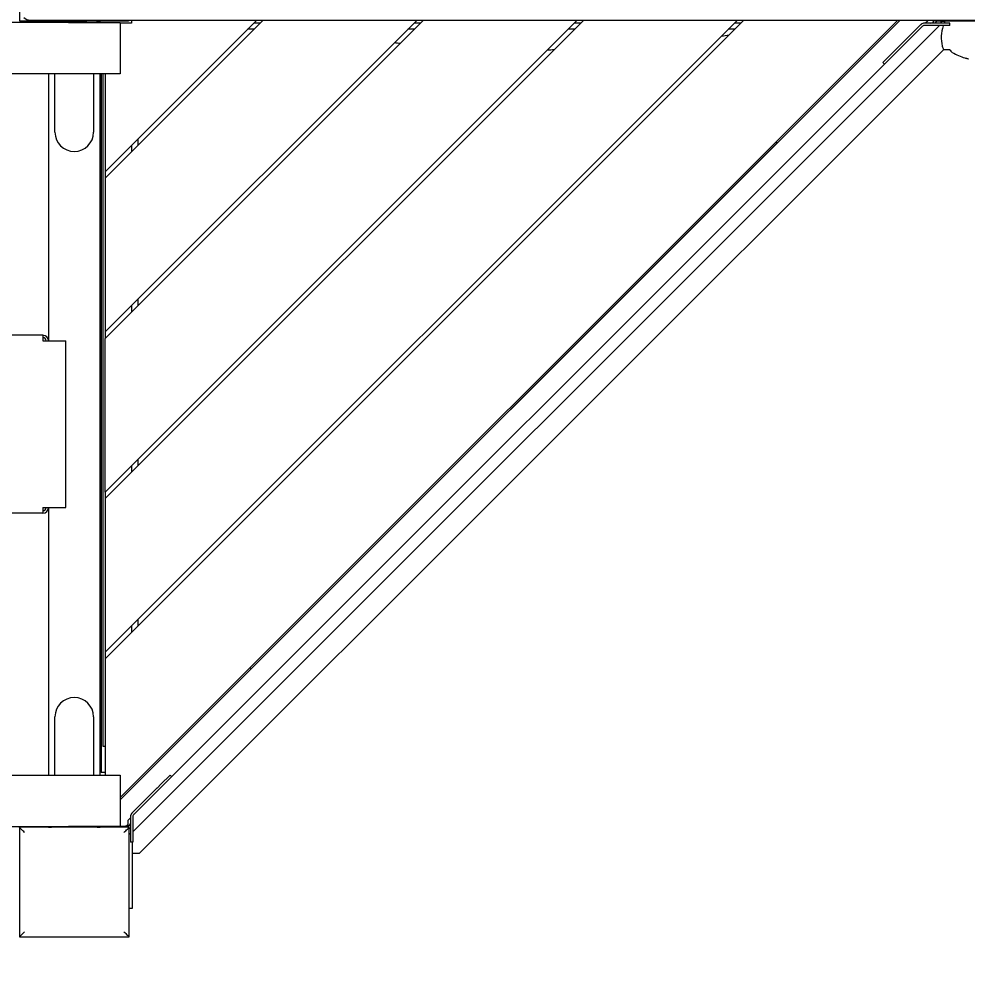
# Model space of a CAD drawing. Extents: x -13189 to 8473, y -8565 to 17872.
# Drawn here: x -48 to 781, y -91 to 754 of the extents above; entities that cross this region are included whole.
import ezdxf

# ---------------------------------------------------------------- set-up
doc = ezdxf.new("R2010")
doc.units = 0
doc.header["$LTSCALE"] = 5
doc.header["$PDMODE"] = 33
doc.header["$PDSIZE"] = 20
for name, color, linetype in [('PRODUCT', 3, 'CONTINUOUS'), ('REFERENCE', 9, 'CONTINUOUS'), ('REVIEW_REQUIRED', 30, 'CONTINUOUS')]:
    doc.layers.add(name, color=color, linetype=linetype)
doc.styles.add('LG1', font='arial.ttf', dxfattribs={"height": 185})
doc.dimstyles.new('LG_DIM', dxfattribs={"dimtxt": 185, "dimasz": 120, "dimexe": 50, "dimexo": 1, "dimgap": 50, "dimtad": 1, "dimdec": 0, "dimrnd": 10, "dimtxsty": 'LG1', "dimcen": 2.5, "dimclrt": 4, "dimadec": 4, "dimazin": 3, "dimtfac": 1, "dimtdec": 1, "dimtmove": 0, "dimatfit": 3, "dimarcsym": 0})

# ---------------------------------------------------------------- blocks, each defined once
blk = doc.blocks.new('*D5')
at = {"layer": 'REFERENCE', "color": 0, "transparency": 16777216}
for p in [(3900, 7859.68), (-2500, -5459.68), (7695.79, -5459.68)]:
    blk.add_point(p, dxfattribs=at)
at = {"layer": 'REVIEW_REQUIRED', "color": 0, "lineweight": -2, "transparency": 16777216}
for p, q in [((3901, 7859.68), (7745.79, 7859.68)), ((7695.79, 7739.68), (7695.79, 3779.28)), ((7695.79, -5339.68), (7695.79, 3130.67)), ((-2499, -5459.68), (7745.79, -5459.68))]:
    blk.add_line(p, q, dxfattribs=at)
at = {"layer": 'REVIEW_REQUIRED', "color": 0, "transparency": 16777216}
for points in [[(7675.79, 7739.68), (7715.79, 7739.68), (7695.79, 7859.68)], [(7675.79, -5339.68), (7715.79, -5339.68), (7695.79, -5459.68)]]:
    blk.add_solid(points, dxfattribs=at)
at = {"layer": 'REVIEW_REQUIRED', "color": 4, "transparency": 16777216, "insert": (7695.79, 3454.98), "char_height": 185, "attachment_point": 5, "style": 'LG1'}
blk.add_mtext('\\A1;13320 mm\\P [43\'-8 13/16"]', dxfattribs=at)
blk = doc.blocks.new('*D6')
at = {"layer": 'REFERENCE', "color": 0, "transparency": 16777216}
for p in [(3300, 5864.75), (-6041.13, -3464.75), (-3100, -3464.75)]:
    blk.add_point(p, dxfattribs=at)
at = {"layer": 'REVIEW_REQUIRED', "color": 0, "lineweight": -2, "transparency": 16777216}
for p, q in [((3299, 5864.75), (-6091.13, 5864.75)), ((-6041.13, 5744.75), (-6041.13, 2569.99)), ((-6041.13, -3344.75), (-6041.13, 1921.38)), ((-3101, -3464.75), (-6091.13, -3464.75))]:
    blk.add_line(p, q, dxfattribs=at)
at = {"layer": 'REVIEW_REQUIRED', "color": 0, "transparency": 16777216}
for points in [[(-6061.13, 5744.75), (-6021.13, 5744.75), (-6041.13, 5864.75)], [(-6061.13, -3344.75), (-6021.13, -3344.75), (-6041.13, -3464.75)]]:
    blk.add_solid(points, dxfattribs=at)
at = {"layer": 'REVIEW_REQUIRED', "color": 4, "transparency": 16777216, "insert": (-6041.13, 2245.68), "char_height": 185, "attachment_point": 5, "style": 'LG1'}
blk.add_mtext('\\A1;9330 mm\\P [30\'-7 9/16"]', dxfattribs=at)
blk = doc.blocks.new('*D7')
at = {"layer": 'REFERENCE', "color": 0, "transparency": 16777216}
for p in [(5382.03, 8873.35), (-4227.53, -147.5), (5382.03, -564.99)]:
    blk.add_point(p, dxfattribs=at)
at = {"layer": 'REVIEW_REQUIRED', "color": 0, "lineweight": -2, "transparency": 16777216}
for p, q in [((-4227.53, -146.5), (-4227.53, 8923.35)), ((5382.03, -563.99), (5382.03, 8923.35)), ((-4107.53, 8873.35), (118.72, 8873.35)), ((5262.03, 8873.35), (1506.78, 8873.35))]:
    blk.add_line(p, q, dxfattribs=at)
at = {"layer": 'REVIEW_REQUIRED', "color": 0, "transparency": 16777216}
for points in [[(-4107.53, 8893.35), (-4107.53, 8853.35), (-4227.53, 8873.35)], [(5262.03, 8893.35), (5262.03, 8853.35), (5382.03, 8873.35)]]:
    blk.add_solid(points, dxfattribs=at)
at = {"layer": 'REVIEW_REQUIRED', "color": 4, "transparency": 16777216, "insert": (812.75, 8873.35), "char_height": 185, "attachment_point": 5, "style": 'LG1'}
blk.add_mtext('\\A1;9610 mm\\P [31\'-6 5/8"]', dxfattribs=at)
blk = doc.blocks.new('Variteemalayerit')
at = {"layer": 'REVIEW_REQUIRED', "invisible_edges": 15}
blk.add_3dface([(-10000, -10000, -5), (10000, -10000, -5), (10000, 10000, -5), (-10000, 10000, -5)], dxfattribs=at)

msp = doc.modelspace()

# ---------------------------------------------------------------- linework, layer by layer
at = {"layer": 'PRODUCT', "linetype": 'Continuous', "lineweight": 0}
for p, q in [((-47.5, 752.5), (-47.5, 789)), ((-11, 752.5), (-47.5, 752.5)), ((-38.5, 753.5), (838.5, 753.5)), ((-22.5, 752), (-22.5, 751.5)), ((-20, 752), (-22.5, 752)), ((-20, 752.5), (-20, 751.5)), ((-11, 752.5), (11, 752.5)), ((47.5, 752.5), (11, 752.5)), ((20, 751.5), (20, 752.5)), ((22.5, 752), (20, 752)), ((22.5, 751.5), (22.5, 752)), ((26.94, 620.96), (159.48, 753.5)), ((165.14, 753.5), (26.94, 615.3)), ((26.94, 480.95), (299.49, 753.5)), ((26.94, 475.3), (305.15, 753.5)), ((439.5, 753.5), (26.94, 340.95)), ((26.94, 200.94), (579.5, 753.5)), ((445.15, 753.5), (26.94, 335.29)), ((585.16, 753.5), (26.94, 195.28)), ((40, 71.82), (721.68, 753.5)), ((40, 73.99), (719.51, 753.5)), ((47.5, 753.5), (47.5, 752.5)), ((49.94, 753.5), (49.94, 750.93)), ((751.46, 753.21), (746.14, 753.21)), ((749.67, 753.21), (749.96, 753.5)), ((752.5, 752.5), (752.5, 753.5)), ((789, 752.5), (752.5, 752.5)), ((756.76, 752.49), (760.64, 752.49)), ((760.64, 752.5), (760.07, 750.86)), ((-5, 751.5), (-2353.5, 751.5)), ((-5, 751.5), (40, 751.5)), ((40, 751.5), (40, 706.5)), ((49.94, 750.93), (40, 750.93)), ((755.93, 748.86), (51.16, 44.09)), ((157.07, 745.43), (151.41, 745.43)), ((162.57, 750.93), (156.91, 750.93)), ((162.57, 750.93), (156.91, 750.93)), ((297.08, 745.43), (291.42, 745.43)), ((302.58, 750.93), (296.92, 750.93)), ((302.58, 750.93), (296.92, 750.93)), ((437.09, 745.43), (431.43, 745.43)), ((442.59, 750.93), (436.93, 750.93)), ((442.59, 750.93), (436.93, 750.93)), ((577.09, 745.43), (571.44, 745.43)), ((582.59, 750.93), (576.94, 750.93)), ((582.59, 750.93), (576.94, 750.93)), ((727.85, 737.74), (739.19, 749.09)), ((735.94, 743.01), (740.62, 747.69)), ((760.03, 750.86), (743.03, 750.86)), ((760.03, 748.86), (743.03, 748.86)), ((759.39, 748.86), (759.23, 748.4)), ((765.03, 750.86), (760.03, 750.86)), ((765.03, 748.86), (760.03, 748.86)), ((765.03, 748.86), (765.03, 750.86)), ((57.01, 64.08), (735.94, 743.01)), ((717.56, 727.46), (727.85, 737.74)), ((759.72, 727.9), (56.69, 24.87)), ((714.41, 724.31), (717.49, 727.39)), ((717.49, 727.39), (717.56, 727.46)), ((759.58, 727.9), (764.72, 727.9)), ((714.41, 724.31), (706.43, 716.33)), ((706.43, 716.33), (707.84, 714.92)), ((-5, 706.5), (-2353.5, 706.5)), ((-22.5, 706.5), (-22.5, 473)), ((-16.85, 655.5), (-16.85, 706.5)), ((40, 706.5), (-5, 706.5)), ((16.85, 706.5), (16.85, 655.5)), ((22.5, 93.5), (22.5, 706.5)), ((23.44, 706.5), (23.44, 95.93)), ((24.94, 706.5), (24.94, 118.93)), ((24.94, 706.5), (24.94, 118.93)), ((26.94, 706.5), (26.94, 620.96)), ((49.94, 643.96), (49.94, 638.3)), ((49.94, 643.96), (49.94, 638.3)), ((55.44, 649.46), (55.44, 643.8)), ((154.58, 186.44), (614.19, 646.06)), ((613.13, 647.12), (614.19, 646.06)), ((26.94, 620.96), (26.94, 615.3)), ((26.94, 620.96), (26.94, 615.3)), ((26.94, 615.3), (26.94, 480.95)), ((55.44, 509.45), (55.44, 503.8)), ((49.94, 503.95), (49.94, 498.3)), ((49.94, 503.95), (49.94, 498.3)), ((-27.5, 478), (-92.5, 478)), ((-27.5, 478), (-27.5, 473)), ((26.94, 480.95), (26.94, 475.3)), ((26.94, 480.95), (26.94, 475.3)), ((26.94, 340.95), (26.94, 475.3)), ((-27.5, 473), (-7.5, 473)), ((-7.5, 327.5), (-7.5, 473)), ((49.94, 363.95), (49.94, 358.29)), ((49.94, 363.95), (49.94, 358.29)), ((55.44, 369.45), (55.44, 363.79)), ((26.94, 340.95), (26.94, 335.29)), ((26.94, 340.95), (26.94, 335.29)), ((26.94, 335.29), (26.94, 200.94)), ((-27.5, 322.5), (-92.5, 322.5)), ((-27.5, 327.5), (-27.5, 322.5)), ((-27.5, 327.5), (-7.5, 327.5)), ((-22.5, 327.5), (-22.5, 93.5)), ((55.44, 229.44), (55.44, 223.78)), ((49.94, 223.94), (49.94, 218.28)), ((49.94, 223.94), (49.94, 218.28)), ((26.94, 200.94), (26.94, 195.28)), ((26.94, 200.94), (26.94, 195.28)), ((26.94, 195.28), (26.94, 93.5)), ((153.51, 187.5), (154.58, 186.44)), ((-16.85, 93.5), (-16.85, 144.5)), ((16.85, 144.5), (16.85, 93.5)), ((24.94, 118.93), (26.94, 118.93)), ((24.94, 118.93), (26.94, 118.93)), ((-2353.5, 93.5), (-5, 93.5)), ((-5, 93.5), (40, 93.5)), ((26.94, 95.93), (23.44, 95.93)), ((40, 93.5), (40, 48.5)), ((83.69, 93.59), (75.71, 85.61)), ((83.69, 93.59), (85.11, 92.18)), ((72.63, 82.53), (75.71, 85.61)), ((62.28, 72.18), (72.56, 82.46)), ((72.56, 82.46), (72.63, 82.53)), ((50.93, 60.83), (62.28, 72.18)), ((52.33, 59.4), (57.01, 64.08)), ((49.16, 56.24), (46.81, 53.88)), ((46.81, 53.88), (46.81, 48.56)), ((49.16, 56.99), (49.16, 39.99)), ((51.16, 56.99), (51.16, 39.99)), ((-2353.5, 48.5), (-5, 48.5)), ((47.97, 47.97), (-47.98, 47.97)), ((-47.98, 47.97), (-47.98, -47.98)), ((-22.5, 48.5), (-22.5, 48)), ((-22.5, 48), (-20, 48)), ((-20, 47.97), (-20, 48.5)), ((40, 48.5), (-5, 48.5)), ((20, 48.5), (20, 47.97)), ((20, 48), (22.5, 48)), ((22.5, 48), (22.5, 48.5)), ((26.16, 47.97), (26.16, 48.49)), ((46.16, 48.49), (26.16, 48.49)), ((43.13, 48.74), (40, 48.74)), ((46.81, 50.35), (46.67, 50.2)), ((47.97, -47.98), (47.97, 47.97)), ((48.22, 42.57), (47.97, 42.82)), ((49.16, 39.99), (49.16, 34.99)), ((51.16, 34.99), (49.16, 34.99)), ((50.5, 34.99), (50.5, -3.03)), ((51.03, 30.53), (51.03, 34.99)), ((51.16, 39.99), (51.16, 34.99)), ((50.5, -3.03), (50.5, -23.03)), ((50.5, -23.03), (47.97, -23.03)), ((-47.98, -47.98), (47.97, -47.98))]:
    msp.add_line(p, q, dxfattribs=at)
for centre, radius, start, end in [((-38.5, 761.5), 8, 225, 270), ((-11, 760.5), 8, 270, 298.95502), ((11, 760.5), 8, 241.04498, 270), ((748.53, 753.86), 3, 270, 353.17349), ((748.53, 753.86), 5, 323.1301, 344.25729), ((789.49, 737.98), 32, 161, 193.15328), ((400, 1872.5), 1145, 278.31238, 278.64873), ((400, 1872.5), 1145, 263.97484, 264.23277), ((400, 1872.5), 1145, 270.67943, 270.96665), ((766.12, 732.52), 8, 193.15328, 215.27889), ((0, 655.5), 16.85, 180, 270), ((0, 655.5), 16.85, 270, 0), ((-27.5, 473), 5, 0, 90), ((-27.5, 473), 3, 0, 90), ((-27.5, 327.5), 5, 270, 360), ((-27.5, 327.5), 3, 270, 0), ((0, 144.5), 16.85, 90, 180), ((0, 144.5), 16.85, 0, 90), ((46.16, 51.49), 3, 270, 0), ((43.13, 53.74), 5, 270.00604, 315), ((46.16, 51.49), 5, 291.23509, 306.8699), ((48.93, 43.27), 1, 225, 283.42858)]:
    msp.add_arc(centre, radius, start, end, dxfattribs=at)
for points, weights in [([(743.79, 750.86), (744.47, 751.54), (745.27, 752.35), (746.14, 753.21)], [0.89236940693, 0.904926324594, 0.940803188951, 1]), ([(756.75, 752.5), (756.99, 752.26), (757.23, 752.02), (757.45, 751.8)], [0.994293381776, 0.994202052644, 0.996104258718, 1]), ([(51.03, 24.87), (51.03, 26.6), (51.03, 28.53), (51.03, 30.53)], [1, 0.977283884193, 0.977283884193, 1]), ([(56.69, 24.87), (56.69, 24.87), (54.62, 24.87), (51.03, 24.87)], [1, 0.910683602523, 0.910683602523, 1])]:
    msp.add_rational_spline(points, weights, degree=3, dxfattribs=at)
for points, knots in [([(757.45, 751.8), (757.56, 751.69), (757.64, 751.56), (757.73, 751.3), (757.75, 751.17), (757.74, 750.98), (757.73, 750.92), (757.72, 750.86)], [0, 0, 0, 0, 0.000488512, 0.000488512, 0.000977023, 0.000977023, 0.00121957, 0.00121957, 0.00121957, 0.00121957]), ([(743.03, 750.86), (742.46, 750.86), (741.88, 750.76), (740.8, 750.37), (740.3, 750.08), (739.85, 749.72)], [0, 0, 0, 0, 0.4377576, 0.4377576, 0.8755152, 0.8755152, 0.8755152, 0.8755152]), ([(743.03, 748.86), (742.71, 748.86), (742.4, 748.81), (741.8, 748.61), (741.52, 748.47), (741.26, 748.28)], [0, 0, 0, 0, 0.3999665, 0.3999665, 0.799933, 0.799933, 0.799933, 0.799933]), ([(764.72, 727.9), (765.05, 727.32), (765.42, 726.81), (765.84, 726.36), (765.84, 726.36), (765.85, 726.35)], [0.000000242, 0.000000242, 0.000000242, 0.000000242, 0.002114103, 0.002114103, 0.002132149, 0.002132149, 0.002132149, 0.002132149]), ([(765.85, 726.35), (765.85, 726.35), (765.85, 726.35), (765.64, 726.58), (765.44, 726.82), (765.06, 727.34), (764.88, 727.61), (764.72, 727.9)], [0.002113316, 0.002113316, 0.002113316, 0.002113316, 0.002114988, 0.002114988, 0.003172238, 0.003172238, 0.004229489, 0.004229489, 0.004229489, 0.004229489]), ([(764.72, 727.9), (765.05, 727.32), (765.42, 726.81), (766.04, 726.14), (766.26, 725.93), (766.72, 725.56), (766.95, 725.4), (767.19, 725.25)], [0.000000242, 0.000000242, 0.000000242, 0.000000242, 0.002114103, 0.002114103, 0.003171033, 0.003171033, 0.004227963, 0.004227963, 0.004227963, 0.004227963]), ([(765.85, 726.35), (765.85, 726.35), (765.85, 726.35), (765.64, 726.58), (765.44, 726.82), (765.06, 727.34), (764.88, 727.61), (764.72, 727.9)], [0.002113316, 0.002113316, 0.002113316, 0.002113316, 0.002114988, 0.002114988, 0.003172238, 0.003172238, 0.004229489, 0.004229489, 0.004229489, 0.004229489]), ([(778.18, 720.49), (778.65, 720.36), (779.08, 720.24), (779.64, 720.1), (779.82, 720.05), (780.14, 719.97), (780.29, 719.93), (780.68, 719.83), (780.88, 719.78), (781.08, 719.74), (781.13, 719.72), (781.2, 719.71), (781.22, 719.7), (781.22, 719.7)], [0.000143327, 0.000143327, 0.000143327, 0.000143327, 0.002148725, 0.002148725, 0.003151424, 0.003151424, 0.004154123, 0.004154123, 0.006159521, 0.006159521, 0.00716222, 0.00716222, 0.008164918, 0.008164918, 0.008164918, 0.008164918]), ([(50.3, 60.17), (49.94, 59.72), (49.65, 59.22), (49.26, 58.14), (49.16, 57.57), (49.16, 56.99)], [0.1244848, 0.1244848, 0.1244848, 0.1244848, 0.5622424, 0.5622424, 1, 1, 1, 1]), ([(51.74, 58.76), (51.55, 58.5), (51.41, 58.22), (51.21, 57.62), (51.16, 57.31), (51.16, 56.99)], [0.200067, 0.200067, 0.200067, 0.200067, 0.6000335, 0.6000335, 1, 1, 1, 1]), ([(-43.36, 43.36), (-43.37, 43.37), (-43.38, 43.38), (-43.94, 43.94), (-44.45, 44.45), (-46.05, 46.05), (-46.9, 46.9), (-47.79, 47.79), (-47.98, 47.97), (-47.98, 47.97)], [-0.054665, -0.054665, -0.054665, -0.054665, 0, 0, 2.886993, 2.886993, 9.76026, 9.76026, 14.748006, 14.748006, 14.748006, 14.748006]), ([(43.36, 43.36), (43.37, 43.37), (43.38, 43.38), (43.94, 43.94), (44.45, 44.45), (46.05, 46.05), (46.9, 46.9), (47.79, 47.79), (47.97, 47.97), (47.97, 47.97)], [-0.054665, -0.054665, -0.054665, -0.054665, 0, 0, 2.886993, 2.886993, 9.76026, 9.76026, 14.748006, 14.748006, 14.748006, 14.748006]), ([(-47.98, -47.98), (-47.98, -47.98), (-47.79, -47.79), (-46.9, -46.9), (-46.05, -46.05), (-44.45, -44.45), (-43.94, -43.94), (-43.38, -43.38), (-43.37, -43.37), (-43.36, -43.36)], [20.558259, 20.558259, 20.558259, 20.558259, 24.227592, 24.227592, 29.284044, 29.284044, 31.407917, 31.407917, 31.448132, 31.448132, 31.448132, 31.448132]), ([(43.36, -43.36), (43.37, -43.37), (43.38, -43.38), (43.94, -43.94), (44.45, -44.45), (46.05, -46.05), (46.9, -46.9), (47.79, -47.79), (47.97, -47.98), (47.97, -47.98)], [-0.054665, -0.054665, -0.054665, -0.054665, 0, 0, 2.886993, 2.886993, 9.76026, 9.76026, 14.748006, 14.748006, 14.748006, 14.748006])]:
    msp.add_open_spline(points, degree=3, knots=knots, dxfattribs=at)
for points in [[(739.19, 749.09), (739.29, 749.19), (739.39, 749.29), (739.49, 749.39)], [(739.49, 749.39), (739.61, 749.51), (739.73, 749.61), (739.85, 749.72)], [(740.35, 750.08), (740.18, 749.97), (740.01, 749.85), (739.85, 749.72)], [(740.91, 747.98), (740.81, 747.88), (740.71, 747.78), (740.62, 747.69)], [(741.26, 748.28), (741.14, 748.19), (741.02, 748.09), (740.91, 747.98)], [(742.82, 750.85), (742.34, 750.83), (741.86, 750.74), (741.4, 750.59)], [(767.19, 725.25), (770.76, 723.09), (774.42, 721.51), (778.18, 720.49)], [(779.31, 720.18), (779.33, 720.18), (779.36, 720.17), (779.39, 720.16)], [(50.3, 60.17), (50.17, 60.01), (50.05, 59.84), (49.94, 59.67)], [(50.3, 60.17), (50.41, 60.29), (50.52, 60.41), (50.63, 60.53)], [(50.63, 60.53), (50.73, 60.63), (50.83, 60.73), (50.93, 60.83)], [(52.33, 59.4), (52.24, 59.31), (52.14, 59.21), (52.04, 59.11)], [(49.44, 58.62), (49.28, 58.16), (49.19, 57.68), (49.17, 57.2)], [(52.04, 59.11), (51.93, 59), (51.83, 58.89), (51.74, 58.76)]]:
    msp.add_open_spline(points, degree=3, dxfattribs=at)

# ---------------------------------------------------------------- block references
at = {"layer": 'REVIEW_REQUIRED'}
msp.add_blockref('Variteemalayerit', (-3189.1, 7872.37), dxfattribs=at)

# ---------------------------------------------------------------- dimensions: what is measured, and where the dimension line sits
dim = msp.add_linear_dim(base=(5382.03, 8873.35), p1=(-4227.53, -147.5), p2=(5382.03, -564.99), dimstyle='LG_DIM', dxfattribs=at)
dim.commit()
dim.dimension.update_dxf_attribs({"geometry": '*D7', "text_midpoint": (812.75, 8873.35), "dimtype": 160})
for base, p1, p2, picture, middle in [((7695.79, -5459.68), (3900, 7859.68), (-2500, -5459.68), '*D5', (7695.79, 3454.98)), ((-6041.1293, -3464.7467), (3300, 5864.7467), (-3100, -3464.7467), '*D6', (-6041.1293, 2245.6832))]:
    dim = msp.add_linear_dim(base=base, p1=p1, p2=p2, angle=90, dimstyle='LG_DIM', dxfattribs=at)
    dim.commit()
    dim.dimension.update_dxf_attribs({"geometry": picture, "text_midpoint": middle, "dimtype": 160})

doc.saveas('drawing.dxf')
